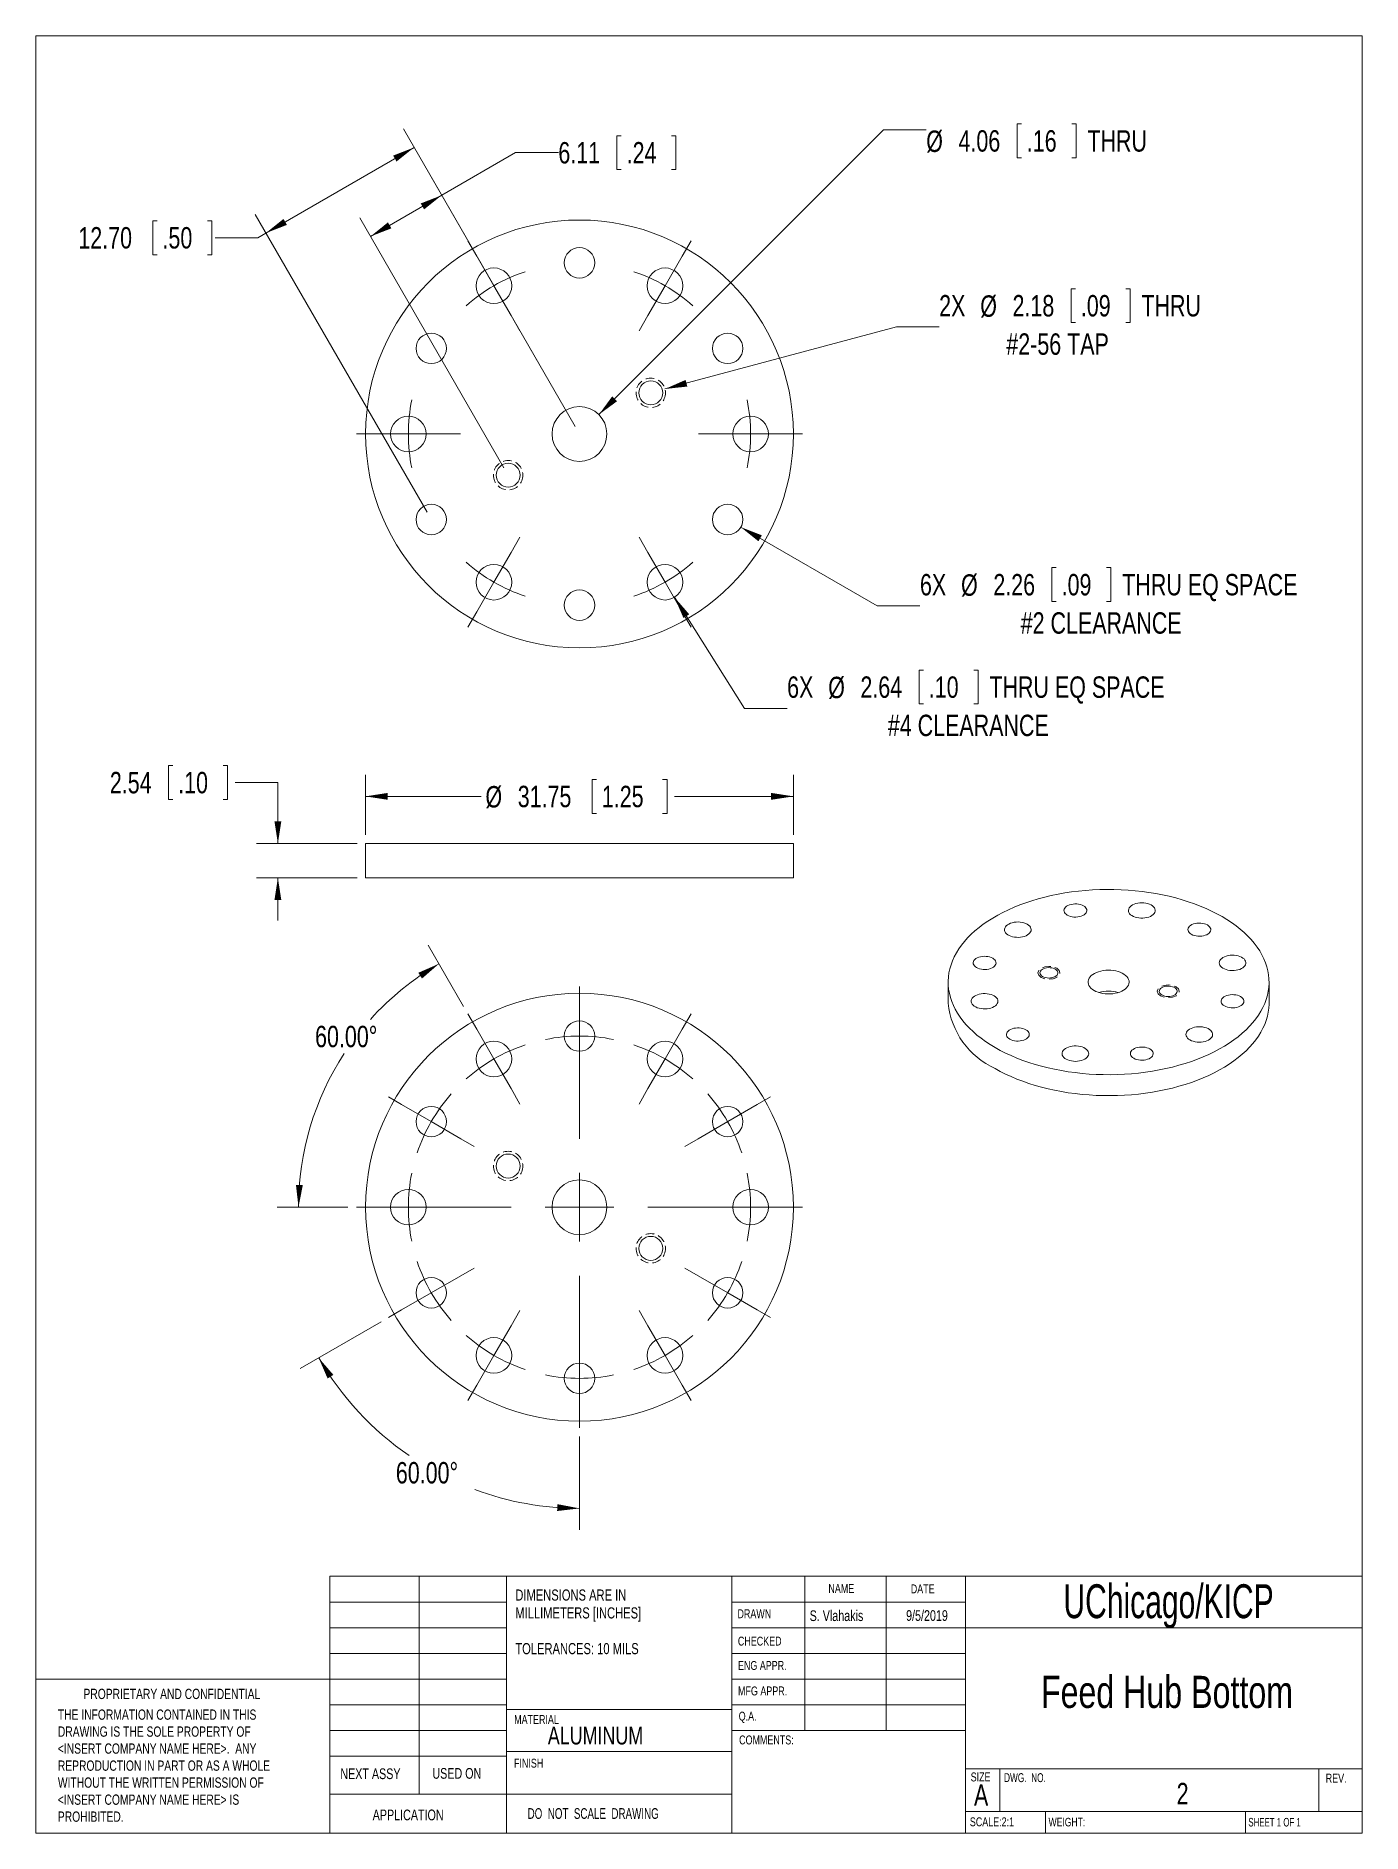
# Model space of a CAD drawing. Header units: millimetres. Extents: x 10 to 206, y 6 to 273.
import ezdxf

# ---------------------------------------------------------------- set-up
doc = ezdxf.new("R2010")
doc.units = ezdxf.units.MM
doc.linetypes.add('HIDDEN', pattern=[1.905, 1.27, -0.635])
doc.styles.add('SLDTEXTSTYLE0', font='TXT', dxfattribs={"width": 0.75})
doc.styles.add('SLDTEXTSTYLE1', font='TXT', dxfattribs={"width": 0.663})
doc.styles.add('SLDTEXTSTYLE2', font='TXT', dxfattribs={"width": 0.6875})
doc.styles.add('SLDTEXTSTYLE3', font='TXT', dxfattribs={"width": 0.684783})
doc.styles.add('SLDTEXTSTYLE4', font='TXT', dxfattribs={"width": 0.694444})
doc.dimstyles.new('SLDDIMSTYLE0', dxfattribs={"dimtxt": 3.175, "dimasz": 3.302, "dimexe": 0, "dimexo": 0.0625, "dimgap": 0.79375, "dimtad": 0, "dimtih": 1, "dimtoh": 1, "dimlfac": 0.5, "dimrnd": 1e-09, "dimzin": 12, "dimdsep": 46, "dimtxsty": 'SLDTEXTSTYLE0', "dimsah": 1, "dimcen": 0, "dimadec": 0, "dimazin": 3, "dimtfac": 1, "dimtofl": 0, "dimtmove": 0, "dimatfit": 3, "dimfxl": 1, "dimfrac": 2, "dimtolj": 1, "dimtzin": 12, "dimarcsym": 0})
doc.dimstyles.new('SLDDIMSTYLE1', dxfattribs={"dimtxt": 3.175, "dimasz": 3.302, "dimexe": 0, "dimexo": 0.0625, "dimgap": 0.79375, "dimtad": 0, "dimtih": 1, "dimtoh": 1, "dimlfac": 0.5, "dimrnd": 1e-09, "dimzin": 12, "dimdsep": 46, "dimtxsty": 'SLDTEXTSTYLE0', "dimsah": 1, "dimcen": 0.09, "dimadec": 0, "dimazin": 3, "dimtfac": 1, "dimtofl": 0, "dimtmove": 0, "dimatfit": 3, "dimfxl": 1, "dimfrac": 2, "dimtolj": 1, "dimtzin": 12, "dimarcsym": 0})
doc.dimstyles.new('SLDDIMSTYLE2', dxfattribs={"dimtxt": 3.175, "dimasz": 3.302, "dimexe": 0, "dimexo": 0.0625, "dimgap": 0.79375, "dimtad": 0, "dimtih": 1, "dimtoh": 1, "dimlfac": 0.5, "dimrnd": 1e-09, "dimzin": 4, "dimdsep": 46, "dimtxsty": 'SLDTEXTSTYLE0', "dimsah": 1, "dimcen": 0.09, "dimadec": 0, "dimazin": 1, "dimtfac": 1, "dimtofl": 0, "dimtmove": 0, "dimatfit": 3, "dimfxl": 1, "dimfrac": 2, "dimtolj": 1, "dimtzin": 12, "dimarcsym": 0})
doc.dimstyles.new('SLDDIMSTYLE3', dxfattribs={"dimtxt": 3.175, "dimasz": 3.302, "dimexe": 0, "dimexo": 0.0625, "dimgap": 0.79375, "dimtad": 0, "dimtih": 1, "dimtoh": 1, "dimlfac": 0.5, "dimrnd": 1e-09, "dimzin": 12, "dimdsep": 46, "dimtxsty": 'SLDTEXTSTYLE0', "dimsah": 1, "dimcen": 0.09, "dimadec": 0, "dimazin": 3, "dimtfac": 1, "dimtmove": 0, "dimatfit": 0, "dimfxl": 1, "dimfrac": 2, "dimtolj": 1, "dimtzin": 12, "dimarcsym": 0})
doc.dimstyles.new('SLDDIMSTYLE4', dxfattribs={"dimtxt": 3.175, "dimasz": 3.302, "dimexe": 0, "dimexo": 0.0625, "dimgap": 0.79375, "dimtad": 0, "dimtih": 1, "dimtoh": 1, "dimdec": 4, "dimlfac": 0.5, "dimzin": 4, "dimdsep": 46, "dimtxsty": 'SLDTEXTSTYLE0', "dimsah": 1, "dimcen": 0.09, "dimazin": 1, "dimtfac": 1, "dimtofl": 0, "dimtmove": 0, "dimatfit": 3, "dimfxl": 1, "dimfrac": 2, "dimtolj": 1, "dimtzin": 12, "dimarcsym": 0})

# ---------------------------------------------------------------- blocks, each defined once
blk = doc.blocks.new('SW_NOTE_0')
at = {"color": 0, "linetype": 'Continuous', "lineweight": 0, "char_height": 1.524, "attachment_point": 1, "style": 'SLDTEXTSTYLE0'}
for s, insert in [('THE INFORMATION CONTAINED IN THIS', (0, 1.96)), ('DRAWING IS THE SOLE PROPERTY OF', (0, -0.56)), ('<INSERT COMPANY NAME HERE>.  ANY', (0, -3.08)), ('REPRODUCTION IN PART OR AS A WHOLE', (0, -5.61)), ('WITHOUT THE WRITTEN PERMISSION OF', (0, -8.13)), ('<INSERT COMPANY NAME HERE> IS', (0, -10.66)), ('PROHIBITED.', (0, -13.18))]:
    blk.add_mtext(s, dxfattribs=dict(at, insert=insert))
blk = doc.blocks.new('SW_NOTE_1')
at = {"color": 0, "linetype": 'Continuous', "lineweight": 0, "char_height": 1.651, "attachment_point": 1, "style": 'SLDTEXTSTYLE0'}
for s, insert in [('DIMENSIONS ARE IN', (0, 2.13)), ('MILLIMETERS [INCHES]', (0, -0.52)), ('TOLERANCES: 10 MILS', (0, -5.82))]:
    blk.add_mtext(s, dxfattribs=dict(at, insert=insert))
blk = doc.blocks.new('_D')
at = {"color": 7, "linetype": 'Continuous', "lineweight": 0}
for p, q in [((163.83, 235.54), (163.18, 235.54)), ((163.18, 235.54), (163.18, 230.5)), ((171.31, 235.54), (171.95, 235.54)), ((171.95, 235.54), (171.95, 230.5)), ((102.9, 220.66), (137.25, 229.86)), ((137.25, 229.86), (143.6, 229.86)), ((163.18, 230.5), (163.83, 230.5)), ((171.95, 230.5), (171.31, 230.5))]:
    blk.add_line(p, q, dxfattribs=at)
blk.add_solid([(102.9, 220.66), (106.22, 221.02), (105.96, 222)], dxfattribs=at)
at = {"color": 7, "linetype": 'Continuous', "lineweight": 0, "char_height": 3.175, "attachment_point": 1, "style": 'SLDTEXTSTYLE0'}
for s, insert in [('2X', (143.6, 234.6)), ('%%c', (149.7, 234.55)), ('2.18', (154.49, 234.6)), ('.09', (164.63, 234.6)), ('THRU', (173.62, 234.6)), ('#2-56 TAP', (153.57, 228.91))]:
    blk.add_mtext(s, dxfattribs=dict(at, insert=insert))
blk = doc.blocks.new('_D_1')
at = {"color": 7, "linetype": 'Continuous', "lineweight": 0}
for p, q in [((93.08, 216.85), (135.33, 259.1)), ((135.33, 259.1), (141.68, 259.1)), ((155.81, 260.01), (155.16, 260.01)), ((155.16, 260.01), (155.16, 254.97)), ((163.28, 260.01), (163.93, 260.01)), ((163.93, 260.01), (163.93, 254.97)), ((155.16, 254.97), (155.81, 254.97)), ((163.93, 254.97), (163.28, 254.97))]:
    blk.add_line(p, q, dxfattribs=at)
blk.add_solid([(93.08, 216.85), (95.78, 218.83), (95.06, 219.55)], dxfattribs=at)
at = {"color": 7, "linetype": 'Continuous', "lineweight": 0, "char_height": 3.175, "attachment_point": 1, "style": 'SLDTEXTSTYLE0'}
for s, insert in [('%%c', (141.68, 259.01)), ('4.06', (146.47, 259.06)), ('.16', (156.61, 259.06)), ('THRU', (165.6, 259.06))]:
    blk.add_mtext(s, dxfattribs=dict(at, insert=insert))
blk = doc.blocks.new('_D_2')
at = {"color": 7, "linetype": 'Continuous', "lineweight": 0}
for p, q in [((114.16, 200.15), (134.4, 188.46)), ((160.98, 194.15), (160.33, 194.15)), ((160.33, 194.15), (160.33, 189.11)), ((168.46, 194.15), (169.1, 194.15)), ((169.1, 194.15), (169.1, 189.11)), ((134.4, 188.46), (140.75, 188.46)), ((160.33, 189.11), (160.98, 189.11)), ((169.1, 189.11), (168.46, 189.11))]:
    blk.add_line(p, q, dxfattribs=at)
blk.add_solid([(114.16, 200.15), (116.77, 198.06), (117.28, 198.94)], dxfattribs=at)
at = {"color": 7, "linetype": 'Continuous', "lineweight": 0, "char_height": 3.175, "attachment_point": 1, "style": 'SLDTEXTSTYLE0'}
for s, insert in [('6X', (140.75, 193.2)), ('%%c', (146.85, 193.15)), ('2.26', (151.64, 193.2)), ('.09', (161.78, 193.2)), ('THRU EQ SPACE', (170.78, 193.2)), ('#2 CLEARANCE', (155.7, 187.52))]:
    blk.add_mtext(s, dxfattribs=dict(at, insert=insert))
blk = doc.blocks.new('_D_3')
at = {"color": 7, "linetype": 'Continuous', "lineweight": 0}
for p, q in [((104.31, 189.75), (114.68, 173.26)), ((141.25, 178.95), (140.61, 178.95)), ((140.61, 178.95), (140.61, 173.91)), ((148.73, 178.95), (149.38, 178.95)), ((149.38, 178.95), (149.38, 173.91)), ((140.61, 173.91), (141.25, 173.91)), ((149.38, 173.91), (148.73, 173.91)), ((114.68, 173.26), (121.03, 173.26))]:
    blk.add_line(p, q, dxfattribs=at)
blk.add_solid([(104.31, 189.75), (105.64, 186.68), (106.5, 187.22)], dxfattribs=at)
at = {"color": 7, "linetype": 'Continuous', "lineweight": 0, "char_height": 3.175, "attachment_point": 1, "style": 'SLDTEXTSTYLE0'}
for s, insert in [('6X', (121.03, 178)), ('%%c', (127.13, 177.95)), ('2.64', (131.91, 178)), ('.10', (142.06, 178)), ('THRU EQ SPACE', (151.05, 178)), ('#4 CLEARANCE', (135.98, 172.32))]:
    blk.add_mtext(s, dxfattribs=dict(at, insert=insert))
blk = doc.blocks.new('_D_4')
at = {"color": 7, "linetype": 'Continuous', "lineweight": 0}
for p, q in [((96.41, 258.25), (95.76, 258.25)), ((95.76, 258.25), (95.76, 253.21)), ((103.89, 258.25), (104.53, 258.25)), ((104.53, 258.25), (104.53, 253.21)), ((69.76, 249.4), (80.72, 255.73)), ((80.72, 255.73), (87.07, 255.73)), ((89.57, 215.08), (68.17, 252.15)), ((95.76, 253.21), (96.41, 253.21)), ((104.53, 253.21), (103.89, 253.21)), ((59.17, 243.29), (69.76, 249.4)), ((78.99, 208.97), (57.59, 246.04))]:
    blk.add_line(p, q, dxfattribs=at)
for points in [[(69.76, 249.4), (66.64, 248.19), (67.15, 247.31)], [(59.17, 243.29), (62.29, 244.5), (61.78, 245.38)]]:
    blk.add_solid(points, dxfattribs=at)
at = {"color": 7, "linetype": 'Continuous', "lineweight": 0, "char_height": 3.175, "attachment_point": 1, "style": 'SLDTEXTSTYLE0'}
for s, insert in [('6.11', (87.07, 257.3)), ('.24', (97.21, 257.3))]:
    blk.add_mtext(s, dxfattribs=dict(at, insert=insert))
blk = doc.blocks.new('_D_5')
at = {"color": 7, "linetype": 'Continuous', "lineweight": 0}
for p, q in [((89.57, 215.08), (64.07, 259.25)), ((65.66, 256.5), (43.66, 243.8)), ((27.5, 245.62), (26.86, 245.62)), ((26.86, 245.62), (26.86, 240.58)), ((34.98, 245.62), (35.62, 245.62)), ((35.62, 245.62), (35.62, 240.58)), ((67.58, 202.38), (42.07, 246.55)), ((42.46, 243.1), (36.11, 243.1)), ((43.66, 243.8), (42.46, 243.1)), ((26.86, 240.58), (27.5, 240.58)), ((35.62, 240.58), (34.98, 240.58))]:
    blk.add_line(p, q, dxfattribs=at)
for points in [[(65.66, 256.5), (62.55, 255.29), (63.05, 254.41)], [(43.66, 243.8), (46.78, 245.01), (46.27, 245.89)]]:
    blk.add_solid(points, dxfattribs=at)
at = {"color": 7, "linetype": 'Continuous', "lineweight": 0, "char_height": 3.175, "attachment_point": 1, "style": 'SLDTEXTSTYLE0'}
for s, insert in [('12.70', (15.82, 244.68)), ('.50', (28.31, 244.68))]:
    blk.add_mtext(s, dxfattribs=dict(at, insert=insert))
blk = doc.blocks.new('SW_CENTERMARKSYMBOL_0')
at = {"color": 0, "linetype": 'Continuous', "lineweight": 0}
for p, q in [((-27.94, 48.39), (-29.26, 50.68)), ((2.54, 48.39), (3.86, 50.68)), ((-25.4, 43.99), (-27.94, 48.39)), ((0, 43.99), (2.54, 48.39)), ((-25.4, 43.99), (-22.86, 39.59)), ((0, 43.99), (-2.54, 39.59)), ((-22.86, 39.59), (-21.54, 37.31)), ((-2.54, 39.59), (-3.86, 37.31)), ((-43.18, 22), (-45.82, 22)), ((-38.1, 22), (-43.18, 22)), ((-38.1, 22), (-33.02, 22)), ((-33.02, 22), (-30.38, 22)), ((7.62, 22), (4.98, 22)), ((12.7, 22), (7.62, 22)), ((12.7, 22), (17.78, 22)), ((17.78, 22), (20.42, 22)), ((-22.86, 4.4), (-21.54, 6.69)), ((-2.54, 4.4), (-3.86, 6.69)), ((-25.4, 0), (-22.86, 4.4)), ((0, 0), (-2.54, 4.4)), ((-25.4, 0), (-27.94, -4.4)), ((0, 0), (2.54, -4.4)), ((-27.94, -4.4), (-29.26, -6.69)), ((2.54, -4.4), (3.86, -6.69))]:
    blk.add_line(p, q, dxfattribs=at)
for start, end in [(108.5408, 120), (60, 71.4592), (120, 131.4592), (48.5408, 60), (168.5408, 180), (0, 11.4592), (180, 191.4592), (348.5408, 0), (228.5408, 240), (300, 311.4592), (240, 251.4592), (288.5408, 300)]:
    blk.add_arc((-12.7, 22), 25.4, start, end, dxfattribs=at)
blk = doc.blocks.new('_D_6')
at = {"color": 7, "linetype": 'Continuous', "lineweight": 0}
for p, q in [((58.46, 154.47), (58.46, 163.38)), ((92.73, 162.72), (92.08, 162.72)), ((92.08, 162.72), (92.08, 157.68)), ((102.55, 162.72), (103.2, 162.72)), ((103.2, 162.72), (103.2, 157.68)), ((121.96, 154.47), (121.96, 163.38)), ((58.46, 160.2), (75.61, 160.2)), ((121.96, 160.2), (104.32, 160.2)), ((92.08, 157.68), (92.73, 157.68)), ((103.2, 157.68), (102.55, 157.68))]:
    blk.add_line(p, q, dxfattribs=at)
for points in [[(58.46, 160.2), (61.76, 159.69), (61.76, 160.71)], [(121.96, 160.2), (118.66, 160.71), (118.66, 159.69)]]:
    blk.add_solid(points, dxfattribs=at)
at = {"color": 7, "linetype": 'Continuous', "lineweight": 0, "char_height": 3.175, "attachment_point": 1, "style": 'SLDTEXTSTYLE0'}
for s, insert in [('%%c', (76.25, 161.73)), ('31.75', (81.04, 161.77)), ('1.25', (93.53, 161.77))]:
    blk.add_mtext(s, dxfattribs=dict(at, insert=insert))
blk = doc.blocks.new('_D_7')
at = {"color": 7, "linetype": 'Continuous', "lineweight": 0}
for p, q in [((29.84, 164.78), (29.19, 164.78)), ((29.19, 164.78), (29.19, 159.74)), ((37.32, 164.78), (37.96, 164.78)), ((37.96, 164.78), (37.96, 159.74)), ((39.09, 162.26), (45.44, 162.26)), ((45.44, 162.26), (45.44, 153.2)), ((29.19, 159.74), (29.84, 159.74)), ((37.96, 159.74), (37.32, 159.74)), ((57.19, 153.2), (42.26, 153.2)), ((57.19, 148.12), (42.26, 148.12)), ((45.44, 148.12), (45.44, 141.77))]:
    blk.add_line(p, q, dxfattribs=at)
for points in [[(45.44, 153.2), (45.95, 156.5), (44.93, 156.5)], [(45.44, 148.12), (44.93, 144.82), (45.95, 144.82)]]:
    blk.add_solid(points, dxfattribs=at)
at = {"color": 7, "linetype": 'Continuous', "lineweight": 0, "char_height": 3.175, "attachment_point": 1, "style": 'SLDTEXTSTYLE0'}
for s, insert in [('2.54', (20.5, 163.83)), ('.10', (30.64, 163.83))]:
    blk.add_mtext(s, dxfattribs=dict(at, insert=insert))
blk = doc.blocks.new('_D_8')
at = {"color": 7, "linetype": 'Continuous', "lineweight": 0}
for p, q in [((73.01, 129.01), (67.77, 138.1)), ((55.82, 99.23), (45.32, 99.23))]:
    blk.add_line(p, q, dxfattribs=at)
for start, end in [(120, 138.0763), (146.8183, 180)]:
    blk.add_arc((90.21, 99.23), 41.71, start, end, dxfattribs=at)
for points in [[(69.35, 135.35), (66.29, 134.02), (66.83, 133.16)], [(48.5, 99.23), (49.14, 102.51), (48.12, 102.55)]]:
    blk.add_solid(points, dxfattribs=at)
at = {"color": 7, "linetype": 'Continuous', "lineweight": 0, "insert": (50.96, 126.15), "char_height": 3.175, "attachment_point": 1, "style": 'SLDTEXTSTYLE0'}
blk.add_mtext('60.00°', dxfattribs=at)
blk = doc.blocks.new('_D_9')
at = {"color": 7, "linetype": 'Continuous', "lineweight": 0}
for p, q in [((60.75, 82.23), (48.74, 75.29)), ((90.21, 65.22), (90.21, 51.35))]:
    blk.add_line(p, q, dxfattribs=at)
for start, end in [(210, 235.5686), (249.6448, 270)]:
    blk.add_arc((90.21, 99.23), 44.7, start, end, dxfattribs=at)
for points in [[(51.49, 76.88), (52.82, 73.81), (53.68, 74.35)], [(90.21, 54.53), (86.93, 55.16), (86.89, 54.14)]]:
    blk.add_solid(points, dxfattribs=at)
at = {"color": 7, "linetype": 'Continuous', "lineweight": 0, "insert": (62.95, 61.41), "char_height": 3.175, "attachment_point": 1, "style": 'SLDTEXTSTYLE0'}
blk.add_mtext('60.00°', dxfattribs=at)
blk = doc.blocks.new('SW_CENTERMARKSYMBOL_1')
at = {"color": 0, "linetype": 'Continuous', "lineweight": 0}
for p, q in [((-12.7, 8.48), (-12.7, 10.74)), ((-12.7, -11.84), (-12.7, 8.48)), ((-12.7, 3.4), (-12.7, 8.48)), ((-27.94, 4.4), (-29.26, 6.69)), ((2.54, 4.4), (3.86, 6.69)), ((-25.4, 0), (-27.94, 4.4)), ((-12.7, 3.4), (-12.7, -1.68)), ((0, 0), (2.54, 4.4)), ((-25.4, 0), (-22.86, -4.4)), ((0, 0), (-2.54, -4.4)), ((-12.7, -1.68), (-12.7, -3.94)), ((-22.86, -4.4), (-21.54, -6.69)), ((-2.54, -4.4), (-3.86, -6.69)), ((-39.1, -6.76), (-41.05, -5.63)), ((-34.7, -9.3), (-39.1, -6.76)), ((9.3, -9.3), (13.7, -6.76)), ((13.7, -6.76), (15.65, -5.63)), ((-34.7, -9.3), (-30.3, -11.84)), ((9.3, -9.3), (4.9, -11.84)), ((-30.3, -11.84), (-28.34, -12.97)), ((4.9, -11.84), (2.94, -12.97)), ((-12.7, -22), (-12.7, -16.92)), ((-43.18, -22), (-45.82, -22)), ((-22.86, -22), (-43.18, -22)), ((-38.1, -22), (-43.18, -22)), ((-38.1, -22), (-33.02, -22)), ((-33.02, -22), (-30.38, -22)), ((-12.7, -22), (-17.78, -22)), ((-12.7, -22), (-12.7, -27.08)), ((-12.7, -22), (-7.62, -22)), ((-2.54, -22), (17.78, -22)), ((7.62, -22), (4.98, -22)), ((12.7, -22), (7.62, -22)), ((12.7, -22), (17.78, -22)), ((17.78, -22), (20.42, -22)), ((-30.3, -32.16), (-28.34, -31.03)), ((4.9, -32.16), (2.94, -31.03)), ((-34.7, -34.7), (-30.3, -32.16)), ((-12.7, -32.16), (-12.7, -52.48)), ((9.3, -34.7), (4.9, -32.16)), ((-39.1, -37.24), (-41.05, -38.37)), ((-34.7, -34.7), (-39.1, -37.24)), ((-22.86, -39.59), (-21.54, -37.31)), ((-2.54, -39.59), (-3.86, -37.31)), ((9.3, -34.7), (13.7, -37.24)), ((13.7, -37.24), (15.65, -38.37)), ((-25.4, -43.99), (-22.86, -39.59)), ((0, -43.99), (-2.54, -39.59)), ((-12.7, -42.32), (-12.7, -40.06)), ((-12.7, -47.4), (-12.7, -42.32)), ((-25.4, -43.99), (-27.94, -48.39)), ((0, -43.99), (2.54, -48.39)), ((-12.7, -47.4), (-12.7, -52.48)), ((-27.94, -48.39), (-29.26, -50.68)), ((2.54, -48.39), (3.86, -50.68)), ((-12.7, -52.48), (-12.7, -54.74))]:
    blk.add_line(p, q, dxfattribs=at)
for start, end in [(90, 101.4592), (78.5408, 90), (120, 131.4592), (108.5408, 120), (60, 71.4592), (48.5408, 60), (138.5408, 150), (30, 41.4592), (150, 161.4592), (18.5408, 30), (168.5408, 180), (0, 11.4592), (180, 191.4592), (348.5408, 0), (198.5408, 210), (330, 341.4592), (210, 221.4592), (318.5408, 330), (228.5408, 240), (300, 311.4592), (240, 251.4592), (288.5408, 300), (258.5408, 270), (270, 281.4592)]:
    blk.add_arc((-12.7, -22), 25.4, start, end, dxfattribs=at)

msp = doc.modelspace()

# ---------------------------------------------------------------- linework, layer by layer
at = {"color": 7, "linetype": 'Continuous', "lineweight": 0}
for p, q in [((9.525, 273.05), (206.375, 273.05)), ((9.525, 273.05), (9.525, 6.35)), ((206.375, 6.35), (206.375, 273.05)), ((53.1498, 6.35), (53.1498, 44.45)), ((53.1498, 44.45), (79.375, 44.45)), ((66.40174, 44.45), (66.40174, 12.12719)), ((79.375, 6.35), (79.375, 44.45)), ((79.375, 44.45), (206.375, 44.45)), ((112.82651, 44.45), (112.82651, 6.35)), ((123.65998, 44.45), (123.65998, 21.59)), ((135.75145, 44.45), (135.75145, 21.59)), ((147.48888, 44.45), (147.48888, 6.35)), ((53.1498, 40.64), (79.375, 40.64)), ((112.82651, 40.64), (147.48888, 40.64)), ((53.1498, 36.83), (79.375, 36.83)), ((112.82651, 36.83), (206.375, 36.83)), ((53.1498, 33.02), (79.375, 33.02)), ((112.82651, 33.02), (147.48888, 33.02)), ((53.1498, 29.21), (9.525, 29.21)), ((53.1498, 29.21), (79.375, 29.21)), ((112.82651, 29.21), (147.48888, 29.21)), ((53.1498, 25.4), (79.375, 25.4)), ((112.82651, 24.70512), (79.375, 24.70512)), ((112.82651, 25.4), (147.48888, 25.4)), ((53.1498, 21.59), (79.375, 21.59)), ((112.82651, 21.59), (147.48888, 21.59)), ((53.1498, 17.78), (79.375, 17.78)), ((79.375, 18.47719), (112.82651, 18.47719)), ((147.48888, 15.875), (206.375, 15.875)), ((152.58689, 15.875), (152.58689, 9.525)), ((199.94438, 15.875), (199.94438, 9.525)), ((79.375, 12.12719), (53.1498, 12.12719)), ((79.375, 12.12719), (112.82651, 12.12719)), ((147.48888, 9.525), (206.375, 9.525)), ((159.36493, 9.525), (159.36493, 6.35)), ((189.06868, 9.525), (189.06868, 6.35)), ((206.375, 6.35), (9.525, 6.35))]:
    msp.add_line(p, q, dxfattribs=at)
at = {"color": 7, "linetype": 'Continuous', "lineweight": 15}
for p, q in [((58.45737, 153.19702), (58.45737, 148.11702)), ((58.45737, 153.19702), (90.20737, 153.19702)), ((90.20737, 153.19702), (121.95737, 153.19702)), ((121.95737, 148.11702), (121.95737, 153.19702)), ((58.45737, 148.11702), (90.20737, 148.11702)), ((90.20737, 148.11702), (121.95737, 148.11702)), ((144.93733, 132.6421), (144.93733, 129.53108)), ((192.56233, 129.53108), (192.56233, 132.6421))]:
    msp.add_line(p, q, dxfattribs=at)
at = {"color": 7, "linetype": 'Continuous', "lineweight": 15, "flags": 128}
for points in [[(151.91185, 122.92174), (152.67313, 122.50129), (153.46588, 122.10069), (154.28855, 121.72073), (155.13953, 121.36215), (156.01715, 121.02564), (156.9197, 120.71188), (157.8454, 120.42147), (158.79246, 120.15498), (159.759, 119.91294), (160.74314, 119.69581), (161.74296, 119.50403), (162.75649, 119.33797), (163.78176, 119.19795), (164.81675, 119.08424), (165.85943, 118.99708), (166.90778, 118.93663), (167.95974, 118.90301), (169.01324, 118.89628), (170.06622, 118.91646), (171.11663, 118.96351), (172.1624, 119.03733), (173.2015, 119.13779), (174.23188, 119.26468), (175.25152, 119.41776), (176.25844, 119.59673), (177.25067, 119.80123), (178.22625, 120.03087), (179.18328, 120.2852), (180.11989, 120.56372), (181.03424, 120.86588), (181.92454, 121.19109), (182.78905, 121.53872), (183.62608, 121.90809), (184.43399, 122.29846), (185.2112, 122.70909), (185.95618, 123.13916), (186.66748, 123.58783), (187.34371, 124.05422), (187.98353, 124.53743), (188.58571, 125.0365), (189.14906, 125.55046), (189.67247, 126.07831), (190.15493, 126.619), (190.59548, 127.17148), (190.99327, 127.73467), (191.34752, 128.30747), (191.65754, 128.88875), (191.92271, 129.47738), (192.14252, 130.07221), (192.31653, 130.67207), (192.44441, 131.27578), (192.52591, 131.88216), (192.56087, 132.49004), (192.54922, 133.09821), (192.49097, 133.70549), (192.38626, 134.31069), (192.23527, 134.91262), (192.03831, 135.51011), (191.79576, 136.10198), (191.5081, 136.68708), (191.17589, 137.26426), (190.79977, 137.8324), (190.3805, 138.39037), (189.91888, 138.93709), (189.41582, 139.47149), (188.87231, 139.99252), (188.2894, 140.49916), (187.66825, 140.99042), (187.01006, 141.46534), (186.31613, 141.92298), (185.58781, 142.36246), (184.82653, 142.78291), (184.03378, 143.18351), (183.21111, 143.56347), (182.36013, 143.92206), (181.4825, 144.25856), (180.57996, 144.57232), (179.65425, 144.86273), (178.7072, 145.12922), (177.74066, 145.37126), (176.75652, 145.58839), (175.7567, 145.78017), (174.74317, 145.94624), (173.7179, 146.08626), (172.68291, 146.19996), (171.64022, 146.28712), (170.59187, 146.34757), (169.53992, 146.3812), (168.48642, 146.38792), (167.43344, 146.36774), (166.38303, 146.3207), (165.33726, 146.24687), (164.29816, 146.14641), (163.26778, 146.01952), (162.24813, 145.86644), (161.24121, 145.68747), (160.24899, 145.48297), (159.27341, 145.25333), (158.31638, 144.999), (157.37977, 144.72049), (156.46542, 144.41832), (155.57512, 144.09311), (154.71061, 143.74548), (153.87358, 143.37612), (153.06567, 142.98574), (152.28846, 142.57512), (151.54348, 142.14505), (150.83218, 141.69638), (150.15595, 141.22998), (149.51612, 140.74677), (148.91395, 140.2477), (148.3506, 139.73374), (147.82719, 139.2059), (147.34473, 138.6652), (146.90417, 138.11272), (146.50638, 137.54953), (146.15213, 136.97673), (145.84212, 136.39545), (145.57695, 135.80682), (145.35714, 135.21199), (145.18313, 134.61214), (145.05524, 134.00843), (144.97374, 133.40204), (144.93879, 132.79416), (144.95044, 132.18599), (145.00868, 131.57871), (145.1134, 130.97351), (145.26439, 130.37158), (145.46135, 129.77409), (145.70389, 129.18222), (145.99156, 128.59712), (146.32377, 128.01994), (146.69988, 127.45181), (147.11916, 126.89383), (147.58078, 126.34711), (148.08384, 125.81271), (148.62735, 125.29168), (149.21025, 124.78504), (149.83141, 124.29378), (150.4896, 123.81887), (151.18353, 123.36122), (151.91185, 122.92174)], [(162.62046, 142.57262), (162.83414, 142.46814), (163.07469, 142.3854), (163.33555, 142.32663), (163.60961, 142.29346), (163.88939, 142.28678), (164.16726, 142.30678), (164.43564, 142.3529), (164.6872, 142.4239), (164.91509, 142.51783), (165.1131, 142.63213), (165.27581, 142.76369), (165.39879, 142.90892), (165.47869, 143.06385), (165.51333, 143.22426), (165.50176, 143.38577), (165.44429, 143.54398), (165.3425, 143.69458), (165.19917, 143.83344), (165.01819, 143.9568), (164.80451, 144.06127), (164.56396, 144.14402), (164.3031, 144.20278), (164.02904, 144.23595), (163.74926, 144.24263), (163.47139, 144.22264), (163.20302, 144.17651), (162.95145, 144.10552), (162.72356, 144.01159), (162.52555, 143.89728), (162.36284, 143.76572), (162.23986, 143.6205), (162.15996, 143.46556), (162.12532, 143.30515), (162.1369, 143.14364), (162.19436, 142.98543), (162.29615, 142.83484), (162.43949, 142.69597), (162.62046, 142.57262)], [(175.59402, 142.96869), (175.64987, 143.1408), (175.65955, 143.31581), (175.62284, 143.48963), (175.5406, 143.65817), (175.41476, 143.81749), (175.24826, 143.96386), (175.04502, 144.09383), (174.80978, 144.20437), (174.54807, 144.29289), (174.26603, 144.35731), (173.97025, 144.39612), (173.66768, 144.40841), (173.36541, 144.39389), (173.07051, 144.3529), (172.78991, 144.28641), (172.53019, 144.19597), (172.29742, 144.0837), (172.09706, 143.95224), (171.93381, 143.80466), (171.81151, 143.64442), (171.733, 143.47529), (171.70014, 143.30122), (171.71369, 143.12629), (171.77334, 142.95461), (171.87769, 142.79019), (172.02429, 142.6369), (172.20971, 142.49832), (172.42959, 142.37771), (172.6788, 142.27789), (172.95147, 142.20119), (173.24123, 142.14943), (173.54129, 142.12381), (173.8446, 142.12492), (174.14406, 142.15276), (174.43266, 142.20665), (174.70361, 142.28535), (174.95059, 142.387), (175.16779, 142.50923), (175.35012, 142.64916), (175.49332, 142.80352), (175.59402, 142.96869)], [(156.68036, 141.22712), (156.4501, 141.3411), (156.19239, 141.43344), (155.91328, 141.502), (155.61932, 141.54516), (155.31739, 141.5619), (155.01458, 141.55184), (154.71797, 141.51522), (154.43452, 141.45289), (154.17087, 141.36631), (153.93321, 141.25751), (153.72711, 141.12904), (153.55738, 140.98391), (153.42803, 140.82553), (153.34207, 140.65761), (153.30151, 140.48408), (153.30732, 140.30901), (153.35936, 140.1365), (153.4564, 139.9706), (153.59617, 139.8152), (153.7754, 139.67394), (153.98987, 139.55012), (154.23458, 139.44666), (154.50378, 139.36597), (154.79115, 139.30995), (155.08997, 139.27991), (155.39324, 139.27655), (155.69383, 139.29996), (155.98472, 139.34959), (156.25907, 139.42426), (156.51046, 139.52224), (156.733, 139.64123), (156.92146, 139.77842), (157.07144, 139.93062), (157.17942, 140.09425), (157.24286, 140.26548), (157.26028, 140.4403), (157.23127, 140.6146), (157.15652, 140.7843), (157.03776, 140.94542), (156.8778, 141.09419), (156.68036, 141.22712)], [(181.02135, 139.7263), (181.23503, 139.62182), (181.47558, 139.53908), (181.73644, 139.48032), (182.0105, 139.44714), (182.29028, 139.44046), (182.56814, 139.46046), (182.83652, 139.50658), (183.08809, 139.57758), (183.31598, 139.67151), (183.51398, 139.78582), (183.6767, 139.91737), (183.79968, 140.0626), (183.87958, 140.21753), (183.91421, 140.37794), (183.90264, 140.53945), (183.84518, 140.69767), (183.74339, 140.84826), (183.60005, 140.98713), (183.41908, 141.11048), (183.2054, 141.21495), (182.96485, 141.2977), (182.70399, 141.35646), (182.42993, 141.38963), (182.15015, 141.39632), (181.87228, 141.37632), (181.6039, 141.3302), (181.35234, 141.2592), (181.12444, 141.16527), (180.92644, 141.05096), (180.76373, 140.9194), (180.64075, 140.77418), (180.56085, 140.61925), (180.52621, 140.45884), (180.53778, 140.29732), (180.59525, 140.13911), (180.69704, 139.98852), (180.84037, 139.84965), (181.02135, 139.7263)], [(149.15008, 134.79633), (149.36375, 134.69186), (149.60431, 134.60911), (149.86517, 134.55035), (150.13923, 134.51717), (150.41901, 134.51049), (150.69687, 134.53049), (150.96525, 134.57661), (151.21682, 134.64761), (151.44471, 134.74154), (151.64271, 134.85585), (151.80542, 134.98741), (151.92841, 135.13263), (152.00831, 135.28756), (152.04294, 135.44797), (152.03137, 135.60949), (151.97391, 135.7677), (151.87212, 135.91829), (151.72878, 136.05716), (151.54781, 136.18051), (151.33413, 136.28498), (151.09358, 136.36773), (150.83271, 136.42649), (150.55866, 136.45967), (150.27888, 136.46635), (150.00101, 136.44635), (149.73263, 136.40023), (149.48107, 136.32923), (149.25317, 136.2353), (149.05517, 136.12099), (148.89246, 135.98943), (148.76948, 135.84421), (148.68958, 135.68928), (148.65494, 135.52887), (148.66651, 135.36735), (148.72398, 135.20914), (148.82576, 135.05855), (148.9691, 134.91968), (149.15008, 134.79633)], [(187.66349, 134.38367), (187.9496, 134.4418), (188.21699, 134.52447), (188.45939, 134.62973), (188.67111, 134.75512), (188.8472, 134.89769), (188.98352, 135.05411), (189.07688, 135.22071), (189.12509, 135.39359), (189.12703, 135.56869), (189.08264, 135.74191), (188.99297, 135.90918), (188.86012, 136.06659), (188.68721, 136.21046), (188.47828, 136.33739), (188.23823, 136.44443), (187.97269, 136.52906), (187.68788, 136.5893), (187.39049, 136.62374), (187.08747, 136.63156), (186.78594, 136.61259), (186.49296, 136.56727), (186.21539, 136.49666), (185.95975, 136.40242), (185.73202, 136.28676), (185.53754, 136.15239), (185.38088, 136.00245), (185.2657, 135.84046), (185.19471, 135.67022), (185.16956, 135.49572), (185.19084, 135.32105), (185.25807, 135.15031), (185.36966, 134.98748), (185.52299, 134.8364), (185.71447, 134.7006), (185.93963, 134.58327), (186.19316, 134.48716), (186.46914, 134.41451), (186.7611, 134.36703), (187.06219, 134.34584), (187.36535, 134.35143), (187.66349, 134.38367)], [(158.95419, 133.46713), (159.14968, 133.37395), (159.37219, 133.30381), (159.61366, 133.25925), (159.86538, 133.24188), (160.11825, 133.25232), (160.36313, 133.2902), (160.59116, 133.35414), (160.79411, 133.44185), (160.96464, 133.55014), (161.09659, 133.67511), (161.18518, 133.81223), (161.22722, 133.95655), (161.22119, 134.10286), (161.1673, 134.24587), (161.0675, 134.3804), (160.92541, 134.5016), (160.74614, 134.60509), (160.5362, 134.68712), (160.30315, 134.74473), (160.05543, 134.77584), (159.80199, 134.77932), (159.55198, 134.75505), (159.31445, 134.70391), (159.09798, 134.62774), (158.91039, 134.5293), (158.75847, 134.41214), (158.6477, 134.28049), (158.58208, 134.13913), (158.564, 133.99315), (158.59409, 133.84784), (158.67128, 133.70844), (158.79278, 133.57999), (158.95419, 133.46713)], [(166.59457, 131.3979), (166.87576, 131.25443), (167.18536, 131.132), (167.51868, 131.03246), (167.87066, 130.95732), (168.23596, 130.90771), (168.60906, 130.88441), (168.98429, 130.88774), (169.35597, 130.91767), (169.71846, 130.97374), (170.06626, 131.05511), (170.39411, 131.16052), (170.69703, 131.2884), (170.97044, 131.4368), (171.21018, 131.60347), (171.41263, 131.78589), (171.57471, 131.98128), (171.69397, 132.18669), (171.7686, 132.39901), (171.79747, 132.61501), (171.78014, 132.83142), (171.71687, 133.04496), (171.60862, 133.25239), (171.45704, 133.45057), (171.26442, 133.6365), (171.03368, 133.80735), (170.76832, 133.96054), (170.47236, 134.09374), (170.15029, 134.20494), (169.80699, 134.29245), (169.44767, 134.35494), (169.07777, 134.39146), (168.70289, 134.40147), (168.32873, 134.3848), (167.96095, 134.34172), (167.60513, 134.27287), (167.26666, 134.1793), (166.95067, 134.06243), (166.66196, 133.92403), (166.4049, 133.7662), (166.18338, 133.59133), (166.00077, 133.40206), (165.85983, 133.20128), (165.76271, 132.99202), (165.71086, 132.77745), (165.70508, 132.56084), (165.74546, 132.34545), (165.83138, 132.13457), (165.96154, 131.93137), (166.13396, 131.73895), (166.34605, 131.56022), (166.59457, 131.3979)], [(149.83617, 130.90053), (149.55005, 130.8424), (149.28267, 130.75973), (149.04027, 130.65447), (148.82855, 130.52909), (148.65246, 130.38651), (148.51614, 130.23009), (148.42278, 130.06349), (148.37456, 129.89061), (148.37263, 129.71552), (148.41701, 129.5423), (148.50668, 129.37502), (148.63953, 129.21761), (148.81245, 129.07375), (149.02138, 128.94681), (149.26143, 128.83977), (149.52697, 128.75514), (149.81177, 128.6949), (150.10917, 128.66047), (150.41218, 128.65264), (150.71372, 128.67161), (151.0067, 128.71693), (151.28427, 128.78754), (151.53991, 128.88178), (151.76764, 128.99744), (151.96211, 129.13182), (152.11878, 129.28176), (152.23395, 129.44374), (152.30495, 129.61398), (152.3301, 129.78848), (152.30881, 129.96315), (152.24159, 130.1339), (152.13, 130.29672), (151.97667, 130.4478), (151.78518, 130.5836), (151.56003, 130.70093), (151.30649, 130.79705), (151.03051, 130.8697), (150.73856, 130.91717), (150.43747, 130.93836), (150.1343, 130.93277), (149.83617, 130.90053)], [(176.65961, 130.72839), (176.8551, 130.63521), (177.07761, 130.56507), (177.31908, 130.52051), (177.5708, 130.50314), (177.82367, 130.51358), (178.06855, 130.55145), (178.29658, 130.6154), (178.49953, 130.70311), (178.67006, 130.8114), (178.80201, 130.93637), (178.8906, 131.07349), (178.93264, 131.21781), (178.92661, 131.36412), (178.87272, 131.50713), (178.77292, 131.64166), (178.63083, 131.76286), (178.45156, 131.86635), (178.24162, 131.94838), (178.00857, 132.00599), (177.76085, 132.0371), (177.50741, 132.04058), (177.2574, 132.01631), (177.01987, 131.96517), (176.8034, 131.889), (176.61581, 131.79055), (176.46389, 131.67339), (176.35312, 131.54175), (176.2875, 131.40039), (176.26942, 131.25441), (176.29951, 131.1091), (176.3767, 130.96969), (176.4982, 130.84124), (176.65961, 130.72839)], [(185.95185, 129.10369), (186.16553, 128.99922), (186.40608, 128.91647), (186.66694, 128.85771), (186.941, 128.82454), (187.22078, 128.81786), (187.49865, 128.83785), (187.76702, 128.88398), (188.01859, 128.95497), (188.24648, 129.0489), (188.44449, 129.16321), (188.6072, 129.29477), (188.73018, 129.43999), (188.81008, 129.59493), (188.84472, 129.75534), (188.83315, 129.91685), (188.77568, 130.07506), (188.67389, 130.22565), (188.53056, 130.36452), (188.34958, 130.48787), (188.1359, 130.59235), (187.89535, 130.67509), (187.63449, 130.73386), (187.36043, 130.76703), (187.08065, 130.77371), (186.80278, 130.75371), (186.53441, 130.70759), (186.28284, 130.63659), (186.05495, 130.54266), (185.85694, 130.42836), (185.69423, 130.2968), (185.57125, 130.15157), (185.49135, 129.99664), (185.45671, 129.83623), (185.46829, 129.67472), (185.52575, 129.51651), (185.62754, 129.36591), (185.77088, 129.22705), (185.95185, 129.10369)], [(151.91185, 119.81072), (152.67313, 119.39027), (153.46588, 118.98967), (154.28855, 118.60971), (155.13953, 118.25113), (156.01715, 117.91462), (156.9197, 117.60086), (157.8454, 117.31045), (158.79246, 117.04396), (159.759, 116.80192), (160.74314, 116.58479), (161.74296, 116.39301), (162.75649, 116.22695), (163.78176, 116.08693), (164.81675, 115.97322), (165.85943, 115.88606), (166.90778, 115.82561), (167.95974, 115.79199), (169.01324, 115.78526), (170.06622, 115.80544), (171.11663, 115.85249), (172.1624, 115.92631), (173.2015, 116.02677), (174.23188, 116.15366), (175.25152, 116.30674), (176.25844, 116.48571), (177.25067, 116.69021), (178.22625, 116.91985), (179.18328, 117.17418), (180.11989, 117.4527), (181.03424, 117.75486), (181.92454, 118.08007), (182.78905, 118.4277), (183.62608, 118.79706), (184.43399, 119.18744), (185.2112, 119.59807), (185.95618, 120.02814), (186.66748, 120.47681), (187.34371, 120.9432), (187.98353, 121.42641), (188.58571, 121.92548), (189.14906, 122.43944), (189.67247, 122.96729), (190.15493, 123.50798), (190.59548, 124.06046), (190.99327, 124.62365), (191.34752, 125.19645), (191.65754, 125.77773), (191.92271, 126.36636), (192.14252, 126.96119), (192.31653, 127.56104), (192.44441, 128.16476), (192.52591, 128.77114), (192.56087, 129.37902), (192.56233, 129.53108)], [(154.08058, 124.17372), (154.29426, 124.06925), (154.53481, 123.9865), (154.79567, 123.92774), (155.06973, 123.89457), (155.34951, 123.88789), (155.62738, 123.90788), (155.89575, 123.95401), (156.14732, 124.025), (156.37521, 124.11894), (156.57322, 124.23324), (156.73593, 124.3648), (156.85891, 124.51003), (156.93881, 124.66496), (156.97345, 124.82537), (156.96187, 124.98688), (156.90441, 125.14509), (156.80262, 125.29568), (156.65928, 125.43455), (156.47831, 125.5579), (156.26463, 125.66238), (156.02408, 125.74513), (155.76322, 125.80389), (155.48916, 125.83706), (155.20938, 125.84374), (154.93151, 125.82375), (154.66313, 125.77762), (154.41157, 125.70662), (154.18368, 125.61269), (153.98567, 125.49839), (153.82296, 125.36683), (153.69998, 125.2216), (153.62008, 125.06667), (153.58544, 124.90626), (153.59701, 124.74475), (153.65448, 124.58654), (153.75627, 124.43595), (153.8996, 124.29708), (154.08058, 124.17372)], [(180.81929, 124.05708), (181.04956, 123.94311), (181.30727, 123.85076), (181.58637, 123.7822), (181.88033, 123.73905), (182.18226, 123.7223), (182.48508, 123.73236), (182.78169, 123.76898), (183.06514, 123.83132), (183.32878, 123.9179), (183.56645, 124.0267), (183.77255, 124.15516), (183.94227, 124.30029), (184.07163, 124.45867), (184.15759, 124.62659), (184.19814, 124.80012), (184.19233, 124.97519), (184.1403, 125.1477), (184.04326, 125.3136), (183.90349, 125.469), (183.72426, 125.61027), (183.50978, 125.73408), (183.26508, 125.83755), (182.99588, 125.91824), (182.7085, 125.97426), (182.40968, 126.00429), (182.10642, 126.00765), (181.80582, 125.98424), (181.51494, 125.93461), (181.24059, 125.85994), (180.9892, 125.76196), (180.76666, 125.64298), (180.5782, 125.50578), (180.42822, 125.35358), (180.32024, 125.18995), (180.2568, 125.01872), (180.23938, 124.84391), (180.26838, 124.66961), (180.34314, 124.49991), (180.46189, 124.33878), (180.62186, 124.19001), (180.81929, 124.05708)], [(161.90563, 122.31551), (161.84979, 122.1434), (161.8401, 121.96839), (161.87681, 121.79458), (161.95905, 121.62603), (162.0849, 121.46671), (162.25139, 121.32035), (162.45464, 121.19037), (162.68987, 121.07983), (162.95158, 120.99131), (163.23363, 120.92689), (163.52941, 120.88809), (163.83198, 120.8758), (164.13425, 120.89032), (164.42914, 120.9313), (164.70974, 120.99779), (164.96947, 121.08823), (165.20224, 121.2005), (165.4026, 121.33196), (165.56584, 121.47954), (165.68815, 121.63978), (165.76665, 121.80891), (165.79952, 121.98299), (165.78596, 122.15791), (165.72631, 122.3296), (165.62197, 122.49401), (165.47537, 122.6473), (165.28995, 122.78588), (165.07006, 122.90649), (164.82086, 123.00632), (164.54818, 123.08301), (164.25842, 123.13477), (163.95837, 123.1604), (163.65506, 123.15928), (163.35559, 123.13145), (163.067, 123.07755), (162.79604, 122.99885), (162.54907, 122.8972), (162.33187, 122.77498), (162.14953, 122.63504), (162.00634, 122.48068), (161.90563, 122.31551)], [(172.48147, 121.32741), (172.69514, 121.22293), (172.9357, 121.14018), (173.19656, 121.08142), (173.47062, 121.04825), (173.7504, 121.04157), (174.02826, 121.06156), (174.29664, 121.10769), (174.54821, 121.17869), (174.7761, 121.27262), (174.9741, 121.38692), (175.13681, 121.51848), (175.2598, 121.66371), (175.3397, 121.81864), (175.37433, 121.97905), (175.36276, 122.14056), (175.3053, 122.29877), (175.20351, 122.44936), (175.06017, 122.58823), (174.8792, 122.71159), (174.66552, 122.81606), (174.42497, 122.89881), (174.1641, 122.95757), (173.89005, 122.99074), (173.61027, 122.99742), (173.3324, 122.97743), (173.06402, 122.9313), (172.81246, 122.86031), (172.58456, 122.76637), (172.38656, 122.65207), (172.22385, 122.52051), (172.10087, 122.37528), (172.02097, 122.22035), (171.98633, 122.05994), (171.9979, 121.89843), (172.05537, 121.74022), (172.15715, 121.58963), (172.30049, 121.45076), (172.48147, 121.32741)]]:
    msp.add_lwpolyline(points, dxfattribs=at)
at = {"color": 7, "linetype": 'HIDDEN', "lineweight": 0, "flags": 128}
for points in [[(158.73867, 133.34271), (158.38353, 133.64954), (158.25882, 134.01147), (158.38353, 134.3734), (158.73867, 134.68023), (159.27017, 134.88525), (159.89712, 134.95724), (160.52407, 134.88525), (161.05557, 134.68023), (161.41071, 134.3734), (161.53542, 134.01147), (161.41071, 133.64954), (161.05557, 133.34271), (160.52407, 133.13769), (159.89712, 133.0657), (159.27017, 133.13769), (158.73867, 133.34271)], [(176.44409, 130.60397), (176.08895, 130.9108), (175.96424, 131.27273), (176.08895, 131.63466), (176.44409, 131.94149), (176.97559, 132.14651), (177.60254, 132.2185), (178.22949, 132.14651), (178.76099, 131.94149), (179.11613, 131.63466), (179.24084, 131.27273), (179.11613, 130.9108), (178.76099, 130.60397), (178.22949, 130.39895), (177.60254, 130.32696), (176.97559, 130.39895), (176.44409, 130.60397)]]:
    msp.add_lwpolyline(points, dxfattribs=at)
at = {"color": 7, "linetype": 'Continuous', "lineweight": 15}
for centre, radius in [((90.20737, 213.97974), 31.75), ((90.20737, 239.37974), 2.2606), ((77.50737, 235.97678), 2.6416), ((102.90737, 235.97678), 2.6416), ((68.21033, 226.67974), 2.2606), ((112.20442, 226.67974), 2.2606), ((100.7902, 220.08974), 1.778), ((64.80737, 213.97974), 2.6416), ((90.20737, 213.97974), 4.064), ((115.60737, 213.97974), 2.6416), ((79.62454, 207.86974), 1.778), ((68.21033, 201.27974), 2.2606), ((112.20442, 201.27974), 2.2606), ((77.50737, 191.98269), 2.6416), ((102.90737, 191.98269), 2.6416), ((90.20737, 188.57974), 2.2606), ((90.20737, 99.23096), 31.75), ((90.20737, 124.63096), 2.2606), ((77.50737, 121.22801), 2.6416), ((102.90737, 121.22801), 2.6416), ((68.21033, 111.93096), 2.2606), ((112.20442, 111.93096), 2.2606), ((79.62454, 105.34096), 1.778), ((64.80737, 99.23096), 2.6416), ((90.20737, 99.23096), 4.064), ((115.60737, 99.23096), 2.6416), ((100.7902, 93.12096), 1.778), ((68.21033, 86.53096), 2.2606), ((112.20442, 86.53096), 2.2606), ((77.50737, 77.23392), 2.6416), ((102.90737, 77.23392), 2.6416), ((90.20737, 73.83096), 2.2606)]:
    msp.add_circle(centre, radius, dxfattribs=at)
at = {"color": 7, "linetype": 'HIDDEN', "lineweight": 0}
for centre in [(100.7902, 220.08974), (79.62454, 207.86974), (79.62454, 105.34096), (100.7902, 93.12096)]:
    msp.add_circle(centre, 2.1844, dxfattribs=at)
at = {"color": 7, "linetype": 'Continuous', "lineweight": 15}
for centre, radius, start, end in [((168.74983, 126.2714), 5.02155, 73.51729, 106.48271), ((156.84416, 130.71208), 11.96526, 185.6644697, 245.6556712)]:
    msp.add_arc(centre, radius, start, end, dxfattribs=at)

# ---------------------------------------------------------------- block references
at = {"color": 7, "linetype": 'Continuous', "lineweight": 0}
for name, p in [('SW_CENTERMARKSYMBOL_0', (102.90737, 191.98269)), ('SW_CENTERMARKSYMBOL_1', (102.90737, 121.22801)), ('SW_NOTE_1', (80.68716, 40.3667)), ('SW_NOTE_0', (12.7803, 22.73015))]:
    msp.add_blockref(name, p, dxfattribs=at)

# ---------------------------------------------------------------- texts
for s, insert, char_height, attachment_point, style in [('NAME', (127.15789, 43.30247), 1.322917, 1, 'SLDTEXTSTYLE0'), ('DATE', (139.38621, 43.25103), 1.322917, 1, 'SLDTEXTSTYLE0'), ('UChicago/KICP', (177.65232, 43.26973), 5.0270833, 2, 'SLDTEXTSTYLE1'), ('DRAWN', (113.65928, 39.55755), 1.322917, 1, 'SLDTEXTSTYLE0'), ('S. Vlahakis', (124.37399, 39.40075), 1.5875, 1, 'SLDTEXTSTYLE0'), ('9/5/2019', (141.79107, 39.42721), 1.5875, 2, 'SLDTEXTSTYLE0'), ('CHECKED', (113.72011, 35.49962), 1.322917, 1, 'SLDTEXTSTYLE0'), ('ENG APPR.', (113.73314, 31.88284), 1.322917, 1, 'SLDTEXTSTYLE0'), ('Feed Hub Bottom', (177.41563, 29.68283), 4.7625, 2, 'SLDTEXTSTYLE0'), ('PROPRIETARY AND CONFIDENTIAL', (16.57678, 27.76328), 1.524, 1, 'SLDTEXTSTYLE0'), ('MFG APPR.', (113.74474, 28.10009), 1.322917, 1, 'SLDTEXTSTYLE0'), ('Q.A.', (113.8432, 24.35782), 1.322917, 1, 'SLDTEXTSTYLE0'), ('MATERIAL', (80.51248, 23.86059), 1.322917, 1, 'SLDTEXTSTYLE0'), ('ALUMINUM', (85.50927, 22.14397), 2.645833, 1, 'SLDTEXTSTYLE0'), ('COMMENTS:', (113.90444, 20.82816), 1.322917, 1, 'SLDTEXTSTYLE0'), ('USED ON', (68.37706, 15.99908), 1.5875, 1, 'SLDTEXTSTYLE0'), ('FINISH', (80.48282, 17.38166), 1.322917, 1, 'SLDTEXTSTYLE0'), ('NEXT ASSY', (54.70755, 15.94552), 1.5875, 1, 'SLDTEXTSTYLE0'), ('SIZE', (148.2772, 15.33915), 1.322917, 1, 'SLDTEXTSTYLE0'), ('A', (148.76538, 13.5709), 3.175, 1, 'SLDTEXTSTYLE0'), ('DWG.  NO.', (153.22855, 15.23525), 1.322917, 1, 'SLDTEXTSTYLE4'), ('2', (179.73575, 13.79613), 3.175, 2, 'SLDTEXTSTYLE0'), ('REV.', (200.97943, 15.15667), 1.322917, 1, 'SLDTEXTSTYLE0'), ('APPLICATION', (59.51216, 9.83371), 1.5875, 1, 'SLDTEXTSTYLE0'), ('DO  NOT  SCALE  DRAWING', (82.50897, 10.0443), 1.5875, 1, 'SLDTEXTSTYLE3'), ('SCALE:2:1', (148.15419, 8.67912), 1.322917, 1, 'SLDTEXTSTYLE0'), ('WEIGHT:', (159.83917, 8.60991), 1.27, 1, 'SLDTEXTSTYLE0'), ('SHEET 1 OF 1', (189.49513, 8.59775), 1.27, 1, 'SLDTEXTSTYLE2')]:
    msp.add_mtext(s, dxfattribs=dict(at, insert=insert, char_height=char_height, attachment_point=attachment_point, style=style))

# ---------------------------------------------------------------- dimensions: what is measured, and where the dimension line sits
for base, p1, p2, angle, dimstyle, picture, middle in [((43.6619, 243.79886), (90.20737, 213.97974), (68.21033, 201.27974), 30, 'SLDDIMSTYLE2', '_D_5', (42.45737, 243.10343)), ((59.17409, 243.29096), (90.20737, 213.97974), (79.62454, 207.86974), 30, 'SLDDIMSTYLE1', '_D_4', (80.71868, 255.72974)), ((45.43771, 148.11702), (58.45737, 153.19702), (58.45737, 148.11702), 90, 'SLDDIMSTYLE3', '_D_7', (45.43771, 162.25715))]:
    dim = msp.add_linear_dim(base=base, p1=p1, p2=p2, angle=angle, dimstyle=dimstyle, dxfattribs=at)
    dim.commit()
    dim.dimension.update_dxf_attribs({"geometry": picture, "text_midpoint": middle, "dimtype": 160})
for p1, p2, text, picture, middle in [((87.33369, 211.10605), (93.08105, 216.85342), '<> THRU', '_D_1', (158.65337, 257.48964)), ((98.68023, 219.52437), (102.90017, 220.6551), '2X <> THRU\\P#2-56 TAP', '_D', (163.62495, 230.50452)), ((110.24668, 202.41004), (114.16216, 200.14944), '6X <> THRU EQ SPACE\\P#2 CLEARANCE', '_D_2', (171.65409, 189.10877)), ((101.50123, 194.21894), (104.31351, 189.74644), '6X <> THRU EQ SPACE\\P#4 CLEARANCE', '_D_3', (151.92982, 173.90838))]:
    dim = msp.add_diameter_dim_2p(p1=p1, p2=p2, text=text, dimstyle='SLDDIMSTYLE0', dxfattribs=at)
    dim.commit()
    dim.dimension.update_dxf_attribs({"geometry": picture, "text_midpoint": middle, "dimtype": 163})
dim = msp.add_linear_dim(base=(58.45737, 160.20195), p1=(121.95737, 153.19702), p2=(58.45737, 153.19702), text='%%c<>', dimstyle='SLDDIMSTYLE1', dxfattribs=at)
dim.commit()
dim.dimension.update_dxf_attribs({"geometry": '_D_6', "text_midpoint": (89.96709, 160.20195), "dimtype": 160})
for base, line1, line2, picture, middle in [((63.93731, 131.62766), ((73.64657, 127.91511), (81.36817, 114.54091)), ((57.08577, 99.23096), (72.52897, 99.23096)), '_D_8', (57.08386, 124.57845)), ((57.39909, 68.86687), ((61.85318, 82.86066), (74.56747, 90.20126)), ((90.20737, 66.49036), (90.20737, 81.17156)), '_D_9', (69.07254, 59.83959))]:
    dim = msp.add_angular_dim_2l(base=base, line1=line1, line2=line2, dimstyle='SLDDIMSTYLE4', dxfattribs=at)
    dim.commit()
    dim.dimension.update_dxf_attribs({"geometry": picture, "text_midpoint": middle, "dimtype": 162})

doc.saveas('drawing.dxf')
